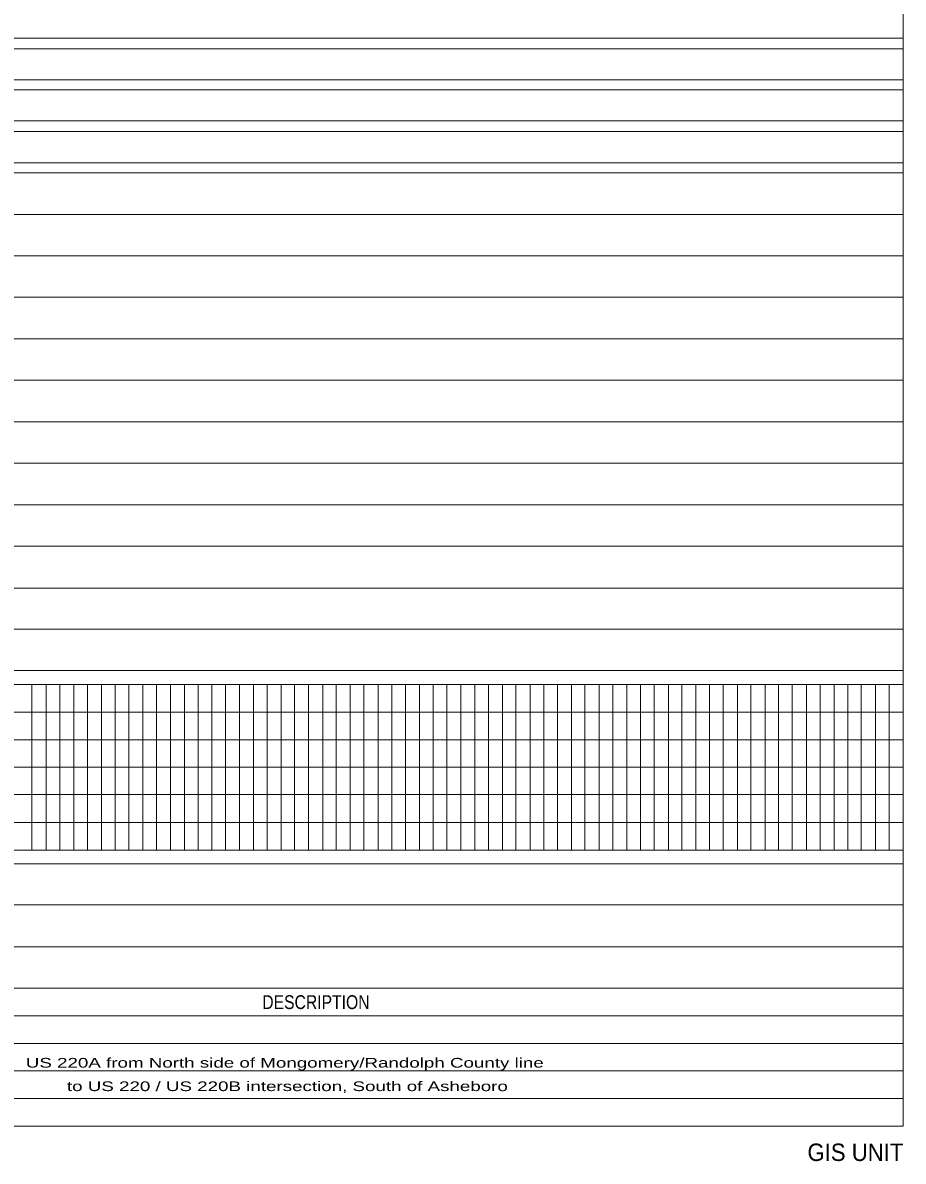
# Model space of a CAD drawing. Extents: x 278625.8 to 278647.3, y 171135.9 to 171152.6.
# Drawn here: x 278640.97 to 278647.35, y 171135.93 to 171144.17 of the extents above; entities that cross this region are included whole.
import ezdxf
from ezdxf.enums import TextEntityAlignment as Align

# ---------------------------------------------------------------- set-up
doc = ezdxf.new("R2010")
doc.units = 0
doc.header["$LTSCALE"] = 0.04
doc.layers.add('1', color=7, linetype='Continuous', lineweight=25)
doc.layers.add('2', color=7, linetype='Continuous', lineweight=13)

msp = doc.modelspace()

# ---------------------------------------------------------------- linework, layer by layer
at = {"layer": '2'}
for p, q in [((278647.347, 171136.182), (278647.347, 171146.836)), ((278627.335, 171144.058), (278647.347, 171144.058)), ((278625.813, 171143.982), (278647.347, 171143.982)), ((278627.335, 171143.758), (278647.347, 171143.758)), ((278625.813, 171143.684), (278647.347, 171143.684)), ((278627.335, 171143.46), (278647.347, 171143.46)), ((278626.793, 171143.382), (278647.347, 171143.382)), ((278625.813, 171143.084), (278647.347, 171143.084)), ((278627.335, 171143.156), (278647.347, 171143.156)), ((278626.793, 171142.782), (278647.347, 171142.782)), ((278626.793, 171142.482), (278647.347, 171142.482)), ((278626.793, 171141.882), (278647.347, 171141.882)), ((278626.793, 171141.582), (278647.347, 171141.582)), ((278625.813, 171141.282), (278647.347, 171141.282)), ((278625.813, 171140.982), (278647.347, 171140.982)), ((278625.813, 171140.68), (278647.347, 171140.68)), ((278626.793, 171140.38), (278647.347, 171140.38)), ((278625.813, 171140.078), (278647.347, 171140.078)), ((278625.813, 171139.78), (278647.347, 171139.78)), ((278625.813, 171139.48), (278647.347, 171139.48)), ((278627.335, 171139.38), (278647.347, 171139.38)), ((278641.039, 171139.38), (278641.039, 171138.18)), ((278641.143, 171139.38), (278641.143, 171138.18)), ((278641.241, 171139.38), (278641.241, 171138.18)), ((278641.343, 171139.38), (278641.343, 171138.18)), ((278641.441, 171139.38), (278641.441, 171138.18)), ((278641.543, 171139.38), (278641.543, 171138.18)), ((278641.643, 171139.38), (278641.643, 171138.18)), ((278641.741, 171139.38), (278641.741, 171138.18)), ((278641.843, 171139.38), (278641.843, 171138.18)), ((278641.941, 171139.38), (278641.941, 171138.18)), ((278642.043, 171139.38), (278642.043, 171138.18)), ((278642.143, 171139.38), (278642.143, 171138.18)), ((278642.243, 171139.38), (278642.243, 171138.18)), ((278642.343, 171139.38), (278642.343, 171138.18)), ((278642.441, 171139.38), (278642.441, 171138.18)), ((278642.543, 171139.38), (278642.543, 171138.18)), ((278642.643, 171139.38), (278642.643, 171138.18)), ((278642.743, 171139.38), (278642.743, 171138.18)), ((278642.845, 171139.38), (278642.845, 171138.18)), ((278642.941, 171139.38), (278642.941, 171138.18)), ((278643.043, 171139.38), (278643.043, 171138.18)), ((278643.145, 171139.38), (278643.145, 171138.18)), ((278643.243, 171139.38), (278643.243, 171138.18)), ((278643.343, 171139.38), (278643.343, 171138.18)), ((278643.443, 171139.38), (278643.443, 171138.18)), ((278643.545, 171139.38), (278643.545, 171138.18)), ((278643.645, 171139.38), (278643.645, 171138.18)), ((278643.745, 171139.38), (278643.745, 171138.18)), ((278643.845, 171139.38), (278643.845, 171138.18)), ((278643.945, 171139.38), (278643.945, 171138.18)), ((278644.043, 171139.38), (278644.043, 171138.18)), ((278644.145, 171139.38), (278644.145, 171138.18)), ((278644.245, 171139.38), (278644.245, 171138.18)), ((278644.345, 171139.38), (278644.345, 171138.18)), ((278644.445, 171139.38), (278644.445, 171138.18)), ((278644.543, 171139.38), (278644.543, 171138.18)), ((278644.647, 171139.38), (278644.647, 171138.18)), ((278644.745, 171139.38), (278644.745, 171138.18)), ((278644.845, 171139.38), (278644.845, 171138.18)), ((278644.945, 171139.38), (278644.945, 171138.18)), ((278645.043, 171139.38), (278645.043, 171138.18)), ((278645.147, 171139.38), (278645.147, 171138.18)), ((278645.245, 171139.38), (278645.245, 171138.18)), ((278645.345, 171139.38), (278645.345, 171138.18)), ((278645.445, 171139.38), (278645.445, 171138.18)), ((278645.543, 171139.38), (278645.543, 171138.18)), ((278645.647, 171139.38), (278645.647, 171138.18)), ((278645.745, 171139.38), (278645.745, 171138.18)), ((278645.845, 171139.38), (278645.845, 171138.18)), ((278645.945, 171139.38), (278645.945, 171138.18)), ((278646.043, 171139.38), (278646.043, 171138.18)), ((278646.147, 171139.38), (278646.147, 171138.18)), ((278646.245, 171139.38), (278646.245, 171138.18)), ((278646.347, 171139.38), (278646.347, 171138.18)), ((278646.445, 171139.38), (278646.445, 171138.18)), ((278646.543, 171139.38), (278646.543, 171138.18)), ((278646.647, 171139.38), (278646.647, 171138.18)), ((278646.745, 171139.38), (278646.745, 171138.18)), ((278646.847, 171139.38), (278646.847, 171138.18)), ((278646.945, 171139.38), (278646.945, 171138.18)), ((278647.043, 171139.38), (278647.043, 171138.18)), ((278647.147, 171139.38), (278647.147, 171138.18)), ((278647.245, 171139.38), (278647.245, 171138.18)), ((278627.335, 171139.18), (278647.347, 171139.18)), ((278627.335, 171138.98), (278647.347, 171138.98)), ((278627.335, 171138.78), (278647.347, 171138.78)), ((278627.335, 171138.582), (278647.347, 171138.582)), ((278627.335, 171138.38), (278647.347, 171138.38)), ((278627.335, 171138.18), (278647.347, 171138.18)), ((278627.335, 171137.784), (278647.347, 171137.784)), ((278627.335, 171137.48), (278647.347, 171137.48)), ((278625.813, 171137.18), (278647.347, 171137.18)), ((278635.539, 171136.98), (278647.347, 171136.98)), ((278635.539, 171136.78), (278647.347, 171136.78)), ((278635.539, 171136.582), (278647.347, 171136.582)), ((278638.849, 171136.382), (278647.347, 171136.382)), ((278625.813, 171136.182), (278647.347, 171136.182))]:
    msp.add_line(p, q, dxfattribs=at)
for points in [[(278625.813, 171142.184), (278626.793, 171142.184), (278647.347, 171142.184)], [(278625.813, 171138.082), (278629.497, 171138.082), (278647.347, 171138.082)]]:
    msp.add_lwpolyline(points, dxfattribs=at)

# ---------------------------------------------------------------- texts
at = {"layer": '1', "width": 1.45}
for s, p in [('US 220A from North side of Mongomery/Randolph County line ', (278642.889, 171136.606)), ('to US 220 / US 220B intersection, South of Asheboro', (278642.889, 171136.436))]:
    msp.add_text(s, height=0.07, dxfattribs=at).set_placement(p, align=Align.CENTER)
at = {"layer": '2', "width": 0.85}
msp.add_text('DESCRIPTION', height=0.1, dxfattribs=at).set_placement((278643.0955, 171137.03), align=Align.CENTER)
at = {"layer": '2', "width": 0.95}
msp.add_text('GIS UNIT', height=0.1261, dxfattribs=at).set_placement((278647.348, 171135.93), align=Align.RIGHT)

doc.saveas('drawing.dxf')
